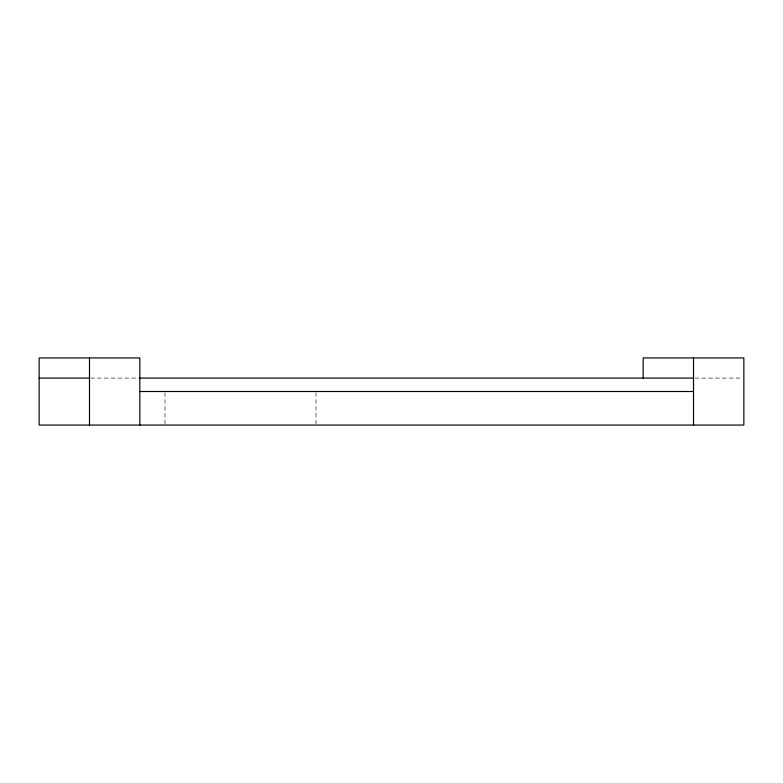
<?xml version="1.0" encoding="UTF-8"?>
<svg xmlns="http://www.w3.org/2000/svg" width="783" height="783" viewBox="0 0 783 783"><rect width="100%" height="100%" fill="white"/><g stroke="black" fill="none" stroke-linecap="round" stroke-linejoin="round"><path stroke-width="0.59" stroke-dasharray="3.92 2.94" d="M90.534 378.081L138.611 378.081M694.913 378.081L742.636 378.081M315.999 392.694L315.999 423.857M164.988 392.694L164.988 425.061"/><path stroke-width="1.17" d="M39.15 378.081L89.487 378.081M139.472 378.081L693.513 378.081M139.824 391.5L693.513 391.5M693.513 357.939L693.513 425.061M643.176 378.081L643.176 357.939L743.85 357.939L743.85 425.061L39.15 425.061L39.15 357.939L139.824 357.939L139.824 425.061M89.487 357.939L89.487 425.061"/></g></svg>
